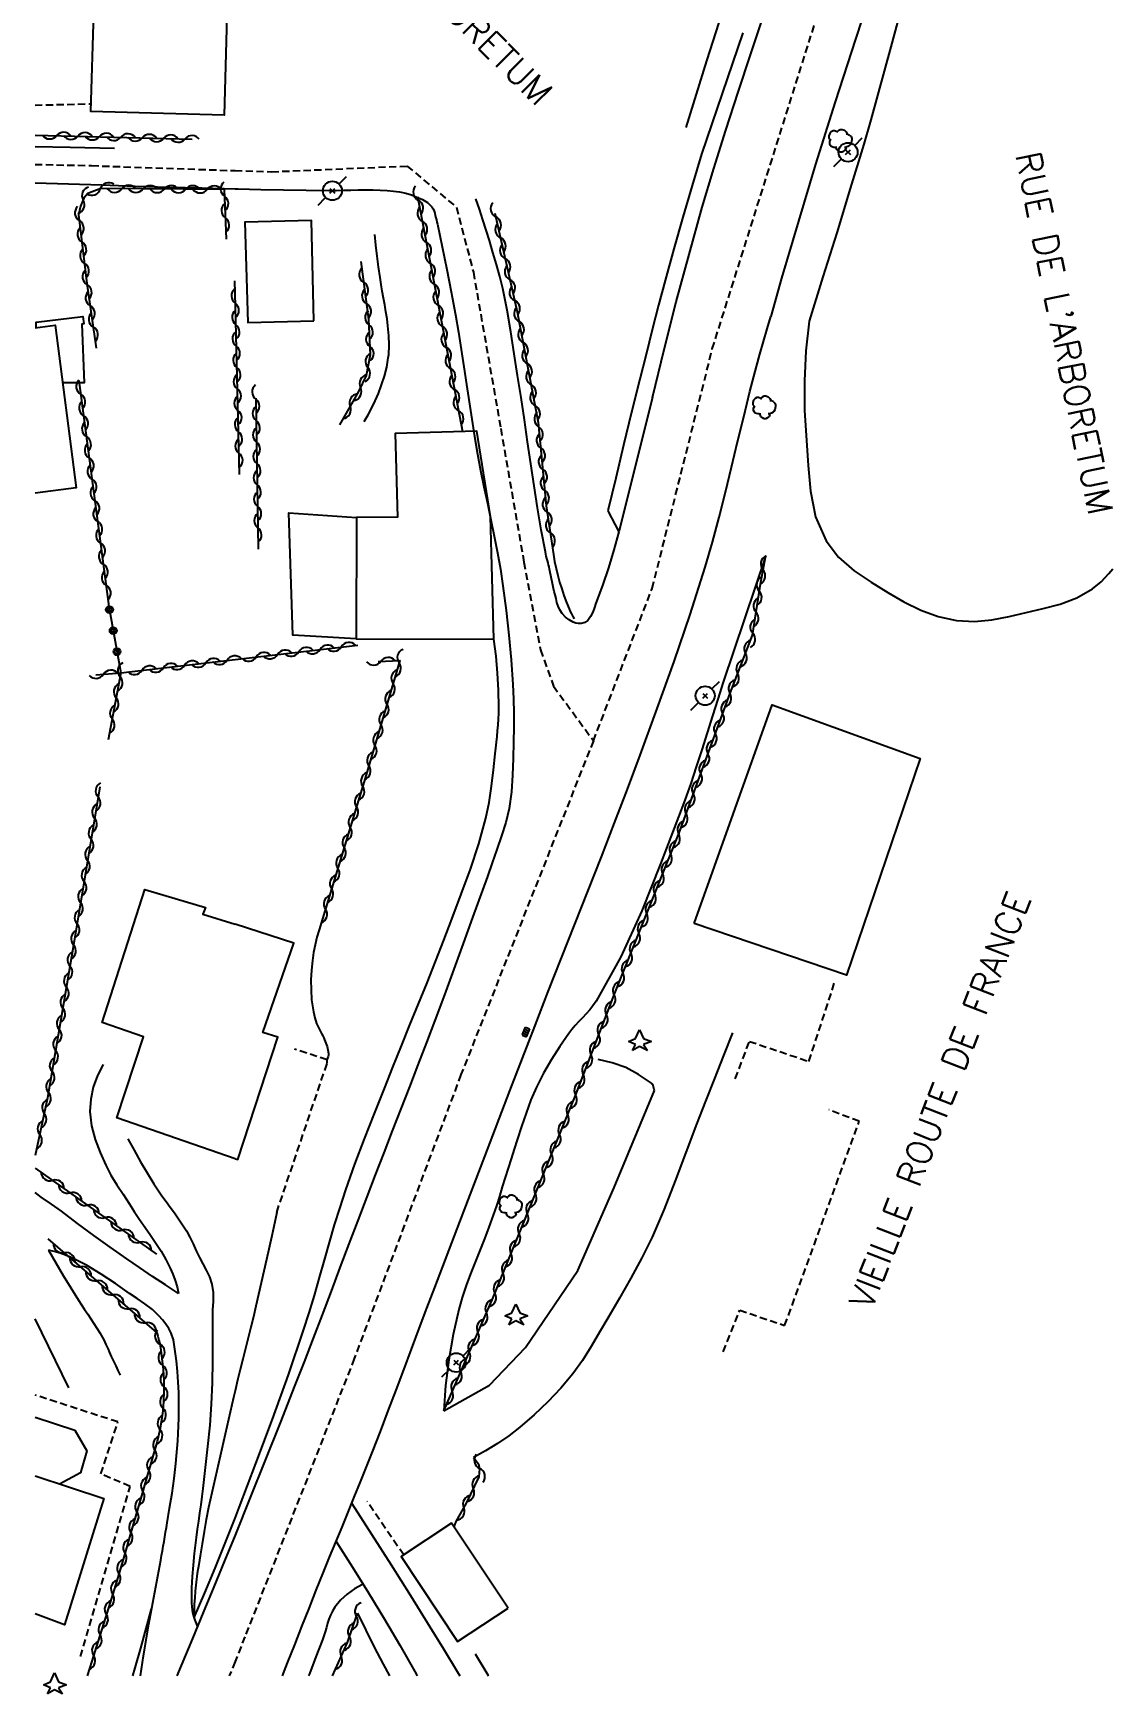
# Model space of a CAD drawing. Header units: millimetres. Extents: x 200000 to 201001, y 52999 to 54001.
# Drawn here: x 199999.9 to 200075.5, y 52998.7 to 53115.1 of the extents above; entities that cross this region are included whole.
import ezdxf
from ezdxf.enums import TextEntityAlignment as Align

# ---------------------------------------------------------------- set-up
doc = ezdxf.new("R2010")
doc.units = ezdxf.units.MM
doc.linetypes.add('DASHED', pattern=[0.75, 0.5, -0.25])
doc.layers.get('0').update_dxf_attribs({"linetype": 'CONTINUOUS'})
for name, color, linetype in [('W0001', 6, 'DASHED'), ('W0008', 7, 'CONTINUOUS'), ('W0014', 7, 'CONTINUOUS'), ('W0017', 7, 'CONTINUOUS'), ('W0101', 7, 'CONTINUOUS'), ('W0104', 1, 'CONTINUOUS'), ('W0105', 7, 'CONTINUOUS'), ('W0112', 1, 'DASHED'), ('W0201', 7, 'CONTINUOUS'), ('W0211', 2, 'CONTINUOUS'), ('W0214', 2, 'CONTINUOUS'), ('W0300', 7, 'CONTINUOUS'), ('W0303', 7, 'CONTINUOUS'), ('W0310', 3, 'CONTINUOUS'), ('W0323', 7, 'CONTINUOUS'), ('W0401', 7, 'CONTINUOUS'), ('W0473', 7, 'CONTINUOUS'), ('W0989', 7, 'CONTINUOUS')]:
    doc.layers.add(name, color=color, linetype=linetype)
doc.styles.get("Standard").update_dxf_attribs({"font": 'romans.shx', "width": 0.85})

# ---------------------------------------------------------------- blocks, each defined once
blk = doc.blocks.new('T303')
for p, q in [((-0.77, 0), (-0.28, 0.21)), ((-0.28, -0.21), (-0.77, 0)), ((-0.28, 0.21), (0, 0.83)), ((0, 0.83), (0.28, 0.21)), ((0.28, 0.21), (0.83, 0)), ((0.83, 0), (0.28, -0.21)), ((-0.49, -0.63), (-0.28, -0.21)), ((0, -0.35), (-0.49, -0.63)), ((0.56, -0.63), (0, -0.35)), ((0.28, -0.21), (0.56, -0.63))]:
    blk.add_line(p, q)
blk = doc.blocks.new('T300')
for p, q in [((-0.8, 0.51), (-0.86, 0.34)), ((-0.86, 0.34), (-0.86, 0.17)), ((-0.86, 0.17), (-0.74, 0.06)), ((-0.69, 0.63), (-0.8, 0.51)), ((-0.8, -0.06), (-0.74, 0.06)), ((-0.74, 0.06), (-0.69, 0.11)), ((-0.57, 0.69), (-0.69, 0.63)), ((-0.46, 0.69), (-0.57, 0.69)), ((-0.29, 0.63), (-0.46, 0.69)), ((-0.29, 0.63), (-0.17, 0.74)), ((-0.23, 0.57), (-0.29, 0.63)), ((-0.17, 0.74), (-0.06, 0.8)), ((-0.06, 0.8), (0.06, 0.8)), ((0.06, 0.8), (0.23, 0.74)), ((0.23, 0.74), (0.34, 0.63)), ((0.34, 0.63), (0.4, 0.51)), ((0.46, 0.46), (0.34, 0.46)), ((0.4, 0.51), (0.4, 0.46)), ((0.57, 0.4), (0.46, 0.46)), ((0.57, 0.4), (0.69, 0.29)), ((0.69, 0.29), (0.74, 0.17)), ((0.74, 0.06), (0.69, -0.17)), ((0.74, 0.17), (0.74, 0.06)), ((-0.8, -0.17), (-0.8, -0.06)), ((-0.8, -0.23), (-0.8, -0.17)), ((-0.74, -0.34), (-0.8, -0.23)), ((-0.69, -0.4), (-0.74, -0.34)), ((-0.51, -0.46), (-0.69, -0.4)), ((-0.4, -0.46), (-0.51, -0.46)), ((-0.4, -0.46), (-0.34, -0.46)), ((-0.34, -0.46), (-0.34, -0.4)), ((-0.34, -0.51), (-0.34, -0.46)), ((-0.29, -0.63), (-0.34, -0.51)), ((-0.17, -0.74), (-0.29, -0.63)), ((-0.06, -0.8), (-0.17, -0.74)), ((0.06, -0.8), (-0.06, -0.8)), ((0.17, -0.74), (0.06, -0.8)), ((0.23, -0.69), (0.17, -0.74)), ((0.29, -0.46), (0.23, -0.46)), ((0.29, -0.63), (0.23, -0.69)), ((0.46, -0.4), (0.29, -0.46)), ((0.34, -0.51), (0.29, -0.63)), ((0.34, -0.51), (0.34, -0.46)), ((0.57, -0.34), (0.46, -0.4)), ((0.63, -0.29), (0.57, -0.34)), ((0.69, -0.17), (0.63, -0.29))]:
    blk.add_line(p, q)
blk = doc.blocks.new('T473')
for p, q in [((-0.166667, 0.166667), (0.166667, -0.166667)), ((-0.166667, -0.166667), (0.166667, 0.166667)), ((0.500001, 0.500001), (1.000002, 1.000002)), ((-1.000002, -1.000002), (-0.500001, -0.500001))]:
    blk.add_line(p, q)
blk.add_ellipse((0, 0), major_axis=(0.471405, 0.471405), ratio=1, start_param=5.4977871438, end_param=11.780972451)
blk = doc.blocks.new('T401')
for p, q in [((-0.3, 0.3), (0, 0.3)), ((-0.3, -0.25), (-0.3, 0.3)), ((-0.3, 0.15), (0, 0.15)), ((-0.3, 0), (0, 0)), ((0, 0.3), (0, -0.25)), ((-0.3, -0.15), (0, -0.15)), ((-0.3, -0.25), (-0.3, -0.3)), ((-0.3, -0.3), (0, -0.3)), ((0, -0.3), (0, -0.25))]:
    blk.add_line(p, q)
blk = doc.blocks.new('t323o')
at = {"color": 0, "linetype": 'Continuous'}
for radius in [0.25, 0.15]:
    blk.add_circle((0, 0), radius, dxfattribs=at)
blk = doc.blocks.new('t310o')
at = {"color": 0, "linetype": 'Continuous'}
for centre, start, end in [((-0.5, 0.38), 216.8699, 323.1304), ((0.5, -0.37), 36.8699, 143.1303)]:
    blk.add_arc(centre, 0.625, start, end, dxfattribs=at)

msp = doc.modelspace()

# ---------------------------------------------------------------- linework, layer by layer
at = {"layer": 'W0001'}
for points in [[(200039.11, 53065.5), (200043.23, 53076.17), (200047.44, 53092.94), (200057.25, 53124.08), (200067.21, 53152.73), (200073.03, 53171)], [(200000, 53105.87), (200003.95, 53105.78), (200014, 53105.43)], [(200014, 53105.43), (200016.56, 53105.35), (200026.06, 53105.75), (200029.51, 53102.87), (200030.7, 53098.32), (200032.62, 53087.36), (200034.24, 53078), (200035.41, 53071.86), (200036.31, 53069.33), (200039.11, 53065.5)], [(200039.11, 53065.5), (200029.83, 53042.11), (200022.36, 53022.23), (200014.7, 53002.74), (200014, 53001)], [(200014, 53001), (200013.6, 53000)]]:
    msp.add_lwpolyline(points, dxfattribs=at)
at = {"layer": 'W0008'}
for points in [[(200058.9, 53119), (200057.47, 53114.63), (200056.06, 53110.26), (200054.68, 53105.88), (200053.87, 53103.22), (200053.08, 53100.56), (200052.3, 53097.89), (200051.55, 53095.22)], [(200005.56, 53106.99), (200002.45, 53107.05), (200000, 53107.1)], [(200000, 53104.57), (200002.33, 53104.5), (200004.66, 53104.43), (200007, 53104.35), (200009.33, 53104.28), (200011.67, 53104.22), (200014, 53104.16)], [(200014, 53104.16), (200014.05, 53104.16), (200014.11, 53104.16), (200014.16, 53104.16), (200014.21, 53104.15), (200015.8, 53104.12), (200017.39, 53104.09), (200018.98, 53104.07), (200020.57, 53104.05), (200021.09, 53104.05), (200021.6, 53104.06), (200022.11, 53104.07), (200022.62, 53104.08), (200023.14, 53104.09), (200023.65, 53104.09), (200024.16, 53104.07), (200024.67, 53104.04), (200025.1, 53103.99), (200025.53, 53103.94), (200025.96, 53103.85), (200026.37, 53103.73), (200026.75, 53103.58), (200027.13, 53103.41), (200027.49, 53103.19), (200027.8, 53102.9), (200027.89, 53102.76), (200027.95, 53102.6), (200027.99, 53102.44), (200028.03, 53102.28), (200028.08, 53102.13), (200028.12, 53101.98), (200028.15, 53101.83), (200028.18, 53101.68)], [(200040.9, 53080.14), (200040.54, 53078.87), (200040.16, 53077.61), (200039.75, 53076.36), (200039.29, 53075.13), (200039.18, 53074.82), (200039.06, 53074.51), (200038.91, 53074.2), (200038.71, 53073.92), (200038.66, 53073.87), (200038.59, 53073.82), (200038.52, 53073.78), (200038.44, 53073.75), (200038.26, 53073.72), (200038.07, 53073.71), (200037.88, 53073.74), (200037.69, 53073.8), (200037.41, 53073.96), (200037.15, 53074.16), (200036.93, 53074.4), (200036.75, 53074.67), (200036.63, 53074.92), (200036.55, 53075.18), (200036.49, 53075.45), (200036.43, 53075.72), (200036.37, 53075.94), (200036.32, 53076.17), (200036.27, 53076.39), (200036.22, 53076.62), (200036.18, 53076.84), (200036.13, 53077.07), (200036.09, 53077.29), (200036.04, 53077.52), (200036, 53077.67), (200035.96, 53077.82), (200035.93, 53077.97), (200035.89, 53078.12), (200035.85, 53078.27), (200035.81, 53078.42), (200035.78, 53078.57), (200035.75, 53078.73), (200035.46, 53080.26), (200035.2, 53081.8), (200034.95, 53083.35), (200034.73, 53084.89), (200034.5, 53086.44), (200034.28, 53087.98), (200034.05, 53089.53), (200033.8, 53091.07), (200033.56, 53092.6), (200033.32, 53094.13), (200033.06, 53095.66), (200032.76, 53097.18), (200032.55, 53098.02), (200032.32, 53098.86), (200032.07, 53099.7), (200031.82, 53100.53), (200031.6, 53101.26), (200031.36, 53101.99), (200031.12, 53102.72), (200030.87, 53103.45)], [(200028.18, 53101.68), (200028.52, 53100.1), (200028.84, 53098.51), (200029.15, 53096.93), (200029.44, 53095.34), (200029.65, 53094.12), (200029.85, 53092.9), (200030.04, 53091.68), (200030.22, 53090.46), (200030.41, 53089.24), (200030.6, 53088.02), (200030.79, 53086.8), (200031, 53085.58), (200031.21, 53084.43), (200031.44, 53083.28), (200031.68, 53082.13), (200031.92, 53080.98), (200032.16, 53079.82), (200032.38, 53078.67), (200032.59, 53077.51), (200032.77, 53076.35), (200033, 53074.63), (200033.19, 53072.9), (200033.35, 53071.17), (200033.46, 53069.44), (200033.51, 53068.43), (200033.53, 53067.43), (200033.53, 53066.42), (200033.51, 53065.42), (200033.48, 53064.25), (200033.45, 53063.08), (200033.37, 53061.91), (200033.2, 53060.75), (200032.97, 53059.78), (200032.67, 53058.83), (200032.34, 53057.89), (200032.02, 53056.95), (200031.69, 53055.99), (200031.34, 53055.03), (200030.99, 53054.07), (200030.64, 53053.11), (200029.99, 53051.3), (200029.33, 53049.5), (200028.67, 53047.7), (200027.99, 53045.9), (200027.41, 53044.35), (200026.82, 53042.8), (200026.22, 53041.26), (200025.62, 53039.72), (200025.02, 53038.17), (200024.42, 53036.63), (200023.83, 53035.09), (200023.23, 53033.54), (200022.6, 53031.9), (200021.98, 53030.25), (200021.35, 53028.6), (200020.73, 53026.94), (200020.1, 53025.29), (200019.47, 53023.65), (200018.84, 53022), (200018.19, 53020.35), (200017.16, 53017.73), (200016.11, 53015.1), (200015.06, 53012.48), (200014, 53009.86)], [(200017.32, 53000), (200017.68, 53000.91), (200018.19, 53002.18), (200018.69, 53003.45), (200019.19, 53004.72), (200019.69, 53005.99), (200020.2, 53007.26), (200020.63, 53008.32), (200021.06, 53009.37), (200021.5, 53010.42), (200021.93, 53011.47), (200022.36, 53012.52), (200022.79, 53013.58), (200023.21, 53014.63), (200023.63, 53015.69), (200024.19, 53017.12), (200024.74, 53018.56), (200025.29, 53020), (200025.83, 53021.44), (200026.37, 53022.88), (200026.91, 53024.32), (200027.45, 53025.76), (200027.99, 53027.2), (200029.75, 53031.79), (200031.5, 53036.38), (200033.26, 53040.97), (200035.02, 53045.56), (200035.94, 53047.93), (200036.87, 53050.29), (200037.81, 53052.65), (200038.74, 53055.01), (200039.67, 53057.37), (200040.59, 53059.74), (200041.5, 53062.11), (200042.38, 53064.49), (200043.58, 53067.76), (200044.77, 53071.04), (200045.9, 53074.34), (200046.95, 53077.66), (200047.45, 53079.4), (200047.92, 53081.15), (200048.36, 53082.91), (200048.79, 53084.67), (200049.21, 53086.43), (200049.64, 53088.19), (200050.07, 53089.95), (200050.54, 53091.7), (200050.78, 53092.58), (200051.03, 53093.46), (200051.28, 53094.34), (200051.55, 53095.22)], [(200014, 53009.86), (200013.26, 53008.05), (200012.52, 53006.24), (200011.77, 53004.43), (200011.02, 53002.62), (200010.22, 53000.72), (200009.92, 53000)]]:
    msp.add_lwpolyline(points, dxfattribs=at)
at = {"layer": 'W0014'}
for points in [[(200043.25, 53089.55), (200044.06, 53092.9), (200044.91, 53096.23), (200045.81, 53099.56), (200046.74, 53102.88), (200047.55, 53105.57), (200048.39, 53108.26), (200049.26, 53110.93), (200050.14, 53113.61), (200051.38, 53117.32)], [(200049.59, 53115.09), (200048.13, 53110.84), (200046.68, 53106.59)], [(200046.68, 53106.59), (200046.02, 53104.38), (200045.38, 53102.17), (200044.75, 53099.95), (200044.14, 53097.73), (200043.68, 53096.01), (200043.23, 53094.28), (200042.8, 53092.55), (200042.36, 53090.82), (200041.79, 53088.51), (200041.22, 53086.21), (200040.67, 53083.9), (200040.12, 53081.59)], [(200043.25, 53089.55), (200040.9, 53080.14)], [(200040.12, 53081.59), (200040.9, 53080.14)]]:
    msp.add_lwpolyline(points, dxfattribs=at)
at = {"layer": 'W0017'}
for points in [[(200023.04, 53087.87), (200023.33, 53088.33), (200023.59, 53088.81), (200023.83, 53089.3), (200024.05, 53089.81), (200024.27, 53090.42), (200024.47, 53091.04), (200024.63, 53091.67), (200024.74, 53092.32), (200024.77, 53092.54), (200024.78, 53092.76), (200024.79, 53092.98), (200024.79, 53093.2), (200024.79, 53093.43), (200024.78, 53093.65), (200024.77, 53093.87), (200024.75, 53094.09), (200024.71, 53094.57), (200024.65, 53095.06), (200024.57, 53095.54), (200024.49, 53096.02), (200024.4, 53096.5), (200024.32, 53096.98), (200024.24, 53097.46), (200024.17, 53097.94), (200024.06, 53098.69), (200023.97, 53099.44), (200023.87, 53100.2), (200023.79, 53100.95)], [(200048.85, 53045.04), (200048.22, 53043.44), (200047.6, 53041.84), (200046.97, 53040.24), (200046.34, 53038.65), (200045.59, 53036.66), (200044.85, 53034.67), (200044.07, 53032.68), (200043.22, 53030.73), (200042.5, 53029.28), (200041.73, 53027.85), (200040.93, 53026.45), (200040.11, 53025.05), (200039.54, 53024.06), (200038.96, 53023.07), (200038.35, 53022.09), (200037.67, 53021.16), (200036.82, 53020.15), (200035.92, 53019.19), (200034.96, 53018.28), (200033.96, 53017.42), (200033.19, 53016.82), (200032.39, 53016.27), (200031.56, 53015.76), (200030.7, 53015.29)], [(200004.77, 53042.82), (200004.36, 53042.05), (200004.07, 53041.24), (200003.89, 53040.39), (200003.84, 53039.53), (200003.94, 53038.53), (200004.21, 53037.57), (200004.56, 53036.65), (200004.95, 53035.76), (200005.31, 53035.06), (200005.72, 53034.39), (200006.16, 53033.74), (200006.58, 53033.08), (200006.94, 53032.52), (200007.32, 53031.96), (200007.7, 53031.41), (200008.08, 53030.86), (200008.46, 53030.31), (200008.82, 53029.74), (200009.16, 53029.15), (200009.46, 53028.55), (200009.65, 53028.13), (200009.81, 53027.69), (200009.94, 53027.24), (200010.04, 53026.78)], [(200043.38, 53040.99), (200043.37, 53041.08), (200043.35, 53041.17), (200043.33, 53041.26), (200043.29, 53041.35), (200043.26, 53041.41), (200043.22, 53041.47), (200043.17, 53041.52), (200043.12, 53041.57), (200042.28, 53042.13), (200041.38, 53042.6), (200040.43, 53042.94), (200039.45, 53043.17)], [(200028.62, 53018.55), (200031.83, 53020.37), (200034.35, 53022.99), (200038.03, 53028.4), (200040.57, 53034.21), (200043.38, 53040.99)], [(200006.5, 53037.62), (200006.93, 53036.81), (200007.37, 53036.01), (200007.84, 53035.23), (200008.32, 53034.45), (200008.59, 53034.03), (200008.87, 53033.62), (200009.17, 53033.22), (200009.46, 53032.82), (200009.76, 53032.42), (200010.05, 53032.02), (200010.32, 53031.6), (200010.59, 53031.18), (200010.84, 53030.72), (200011.07, 53030.26), (200011.29, 53029.78), (200011.51, 53029.31), (200011.74, 53028.86), (200011.99, 53028.41), (200012.21, 53027.94), (200012.37, 53027.44), (200012.46, 53026.84), (200012.46, 53026.23), (200012.43, 53025.63), (200012.42, 53025.04), (200012.42, 53023.53), (200012.42, 53022.03), (200012.4, 53020.53), (200012.34, 53019.03), (200012.23, 53017.55), (200012.08, 53016.07), (200011.92, 53014.6), (200011.75, 53013.12), (200011.68, 53012.55), (200011.6, 53011.98), (200011.52, 53011.41), (200011.44, 53010.84), (200011.36, 53010.27), (200011.28, 53009.7), (200011.21, 53009.13), (200011.15, 53008.56), (200011.08, 53007.76), (200011.01, 53006.96), (200010.96, 53006.16), (200010.95, 53005.35), (200010.96, 53005.1), (200010.98, 53004.85), (200011.01, 53004.6), (200011.05, 53004.35), (200011.11, 53004.11), (200011.19, 53003.89), (200011.27, 53003.66), (200011.37, 53003.44)], [(200010.04, 53026.78), (200009.13, 53027.38), (200008.21, 53027.98), (200007.31, 53028.59), (200006.41, 53029.21), (200005.25, 53030.02), (200004.1, 53030.85), (200002.97, 53031.69), (200001.84, 53032.55), (200001.15, 53033.04), (200000.43, 53033.52), (200000, 53033.86)], [(200007.39, 53000), (200007.58, 53001.39), (200007.97, 53003.63), (200008.39, 53005.87), (200008.8, 53008.11), (200008.86, 53008.43), (200008.91, 53008.76), (200008.97, 53009.08), (200009.03, 53009.41), (200009.09, 53009.73), (200009.14, 53010.06), (200009.2, 53010.38), (200009.25, 53010.71), (200009.42, 53011.75), (200009.59, 53012.79), (200009.74, 53013.83), (200009.86, 53014.88), (200009.91, 53015.41), (200009.95, 53015.93), (200009.99, 53016.46), (200010.02, 53016.98), (200010.04, 53017.51), (200010.06, 53018.04), (200010.07, 53018.57), (200010.07, 53019.09), (200010.06, 53019.84), (200010.02, 53020.58), (200009.97, 53021.32), (200009.89, 53022.06), (200009.83, 53022.55), (200009.77, 53023.04), (200009.68, 53023.53), (200009.52, 53024), (200009.36, 53024.33), (200009.16, 53024.64), (200008.93, 53024.93), (200008.69, 53025.2), (200008.21, 53025.65), (200007.69, 53026.05), (200007.14, 53026.43), (200006.6, 53026.79), (200005.62, 53027.47), (200004.62, 53028.14), (200003.59, 53028.77), (200002.52, 53029.31), (200002.13, 53029.47), (200001.74, 53029.61), (200001.33, 53029.72), (200000.93, 53029.81)], [(200000.93, 53029.81), (200001.44, 53028.93), (200001.97, 53028.05), (200002.5, 53027.18), (200003.04, 53026.31), (200003.25, 53025.98), (200003.46, 53025.65), (200003.68, 53025.33), (200003.89, 53025.01), (200004.11, 53024.69), (200004.32, 53024.36), (200004.52, 53024.03), (200004.72, 53023.69), (200004.8, 53023.53), (200004.88, 53023.36), (200004.96, 53023.2), (200005.04, 53023.03), (200005.11, 53022.87), (200005.18, 53022.7), (200005.26, 53022.53), (200005.33, 53022.37), (200005.49, 53022.04), (200005.64, 53021.71), (200005.8, 53021.38), (200005.95, 53021.05)], [(200002.35, 53020.17), (200000, 53025.01)], [(200022.18, 53012.08), (200023.57, 53009.93), (200024.94, 53007.78), (200026.3, 53005.62), (200027.65, 53003.44), (200028.61, 53001.88), (200029.56, 53000.31), (200029.75, 53000)], [(200021.08, 53009.41), (200022.23, 53007.62), (200023.36, 53005.81), (200024.47, 53003.98), (200025.55, 53002.15), (200026.6, 53000.3), (200026.76, 53000)]]:
    msp.add_lwpolyline(points, dxfattribs=at)
at = {"layer": 'W0101'}
for points in [[(200000, 53094.42), (200001.4, 53094.6), (200002.88, 53083.22), (200000, 53082.84)], [(200014, 53036.22), (200005.73, 53039.09), (200007.58, 53044.76), (200004.7, 53045.76), (200007.68, 53055.08), (200011.93, 53053.82), (200011.75, 53053.35), (200014, 53052.64)], [(200014, 53036.22), (200014.19, 53036.16), (200017.01, 53044.73), (200015.94, 53045.07), (200018.12, 53051.33), (200014, 53052.64)], [(200000, 53014.02), (200004.8, 53012.43), (200002.06, 53003.57), (200000, 53004.34)]]:
    msp.add_lwpolyline(points, dxfattribs=at)
for points in [[(200022.51, 53081.13), (200022.49, 53072.63), (200032.14, 53072.61), (200031.9, 53081.21), (200030.94, 53087.18), (200025.21, 53087.01), (200025.38, 53081.16)], [(200046.17, 53052.7), (200051.63, 53068.01), (200062, 53064.25), (200056.85, 53049.07)]]:
    msp.add_lwpolyline(points, close=True, dxfattribs=at)
at = {"layer": 'W0104'}
for points in [[(200004.1, 53116.48), (200013.42, 53116.22), (200013.23, 53109.31), (200003.91, 53109.57)], [(200019.53, 53094.91), (200019.35, 53101.93), (200014.7, 53101.81), (200014.89, 53094.79)], [(200033.13, 53004.75), (200029.17, 53010.7), (200025.64, 53008.35), (200029.59, 53002.4)]]:
    msp.add_lwpolyline(points, close=True, dxfattribs=at)
for points in [[(200022.49, 53072.63), (200018.06, 53072.9), (200017.77, 53081.46), (200022.51, 53081.13)], [(200000, 53018.12), (200002.78, 53017.2), (200003.61, 53015.75), (200003.17, 53014.21), (200001.75, 53013.44)]]:
    msp.add_lwpolyline(points, dxfattribs=at)
at = {"layer": 'W0105'}
msp.add_lwpolyline([(200000.06, 53094.43), (200000.08, 53094.81), (200003.35, 53095.22), (200003.41, 53094.69), (200003.26, 53094.68), (200003.43, 53090.57), (200001.93, 53090.56)], dxfattribs=at)
at = {"layer": 'W0112'}
for points in [[(200000, 53110.02), (200003.92, 53110.11)], [(200049.05, 53041.82), (200050.04, 53044.44), (200054.21, 53043.04), (200056.03, 53048.63)], [(200020.45, 53043.15), (200018.17, 53043.89)], [(200016.92, 53032.46), (200020.46, 53042.92), (200020.45, 53043.15)], [(200049.36, 53025.61), (200052.51, 53024.54), (200057.74, 53038.84), (200055.6, 53039.65)], [(200048.2, 53022.7), (200049.36, 53025.61)], [(200003.18, 53001.35), (200006.65, 53013.27), (200004.6, 53014.14), (200005.79, 53017.78), (200000, 53019.67)], [(200025.82, 53008.47), (200023.26, 53012.21)]]:
    msp.add_lwpolyline(points, dxfattribs=at)
at = {"layer": 'W0201'}
msp.add_lwpolyline([(200067.62, 53171), (200066.56, 53168.02), (200065.45, 53165.05), (200064.34, 53162.08), (200063.23, 53159.12), (200062.8, 53157.99), (200062.36, 53156.86), (200061.92, 53155.73), (200061.48, 53154.61), (200061.03, 53153.49), (200060.59, 53152.36), (200060.16, 53151.24), (200059.73, 53150.1), (200057.64, 53144.38), (200055.59, 53138.64), (200053.58, 53132.88), (200051.61, 53127.11), (200050.05, 53122.46), (200048.53, 53117.8), (200047.04, 53113.13), (200045.58, 53108.45)], dxfattribs=at)
at = {"layer": 'W0211'}
for points in [[(200060.42, 53115.82), (200059.95, 53114.11), (200059.48, 53112.4), (200059.02, 53110.69), (200058.55, 53108.98), (200058.05, 53107.28), (200057.11, 53104.18), (200056.16, 53101.08), (200055.19, 53097.98), (200054.22, 53094.89)], [(200054.22, 53094.89), (200054, 53092.8), (200053.9, 53090.71), (200053.91, 53088.62), (200054.03, 53086.53), (200054.16, 53084.78), (200054.31, 53082.99), (200054.68, 53081.19), (200055.42, 53079.51), (200056.29, 53078.35), (200057.38, 53077.4), (200058.56, 53076.61), (200059.75, 53075.88), (200060.87, 53075.23), (200062.04, 53074.65), (200063.26, 53074.19), (200064.55, 53073.91), (200065.8, 53073.84), (200067.03, 53073.97), (200068.24, 53074.2), (200069.43, 53074.48), (200070.62, 53074.75), (200071.82, 53075.06), (200072.99, 53075.5), (200074.08, 53076.13), (200074.69, 53076.63), (200075.23, 53077.2), (200075.5, 53077.54)], [(200036.31, 53078.55), (200036.39, 53078.06), (200036.49, 53077.57), (200036.61, 53077.08), (200036.74, 53076.6), (200036.89, 53076.13), (200037.05, 53075.66), (200037.23, 53075.19), (200037.42, 53074.74), (200037.49, 53074.56), (200037.58, 53074.38), (200037.67, 53074.21), (200037.76, 53074.04)], [(200019.89, 53052.26), (200019.74, 53051.73), (200019.61, 53051.2), (200019.5, 53050.66), (200019.42, 53050.11), (200019.36, 53049.43), (200019.32, 53048.74), (200019.33, 53048.05), (200019.37, 53047.36), (200019.42, 53046.94), (200019.5, 53046.52), (200019.6, 53046.1), (200019.72, 53045.69), (200019.78, 53045.54), (200019.85, 53045.4), (200019.92, 53045.26), (200020, 53045.12), (200020.07, 53044.98), (200020.15, 53044.83), (200020.22, 53044.69), (200020.28, 53044.54), (200020.36, 53044.31), (200020.45, 53044.08), (200020.51, 53043.84), (200020.54, 53043.6), (200020.54, 53043.48), (200020.52, 53043.37), (200020.49, 53043.26), (200020.45, 53043.15)], [(200016.92, 53032.46), (200016.57, 53030.81), (200016.21, 53029.17), (200015.84, 53027.53), (200015.46, 53025.89), (200015.29, 53025.15), (200015.11, 53024.41), (200014.92, 53023.67), (200014.74, 53022.93), (200014.55, 53022.19), (200014.36, 53021.45), (200014.18, 53020.71), (200014, 53019.97)], [(200014, 53019.97), (200013.89, 53019.49), (200012.14, 53011.79)], [(200012.14, 53011.79), (200011.98, 53010.95), (200011.83, 53010.1), (200011.69, 53009.25), (200011.55, 53008.4), (200011.46, 53007.79), (200011.36, 53007.17), (200011.28, 53006.55), (200011.21, 53005.92), (200011.18, 53005.47), (200011.15, 53005.02), (200011.14, 53004.57), (200011.14, 53004.11)], [(200022.59, 53004.39), (200023.17, 53003.19), (200023.76, 53002), (200024.38, 53000.81), (200024.82, 53000)], [(200030.82, 53001.53), (200031.71, 53000.08), (200031.76, 53000)]]:
    msp.add_lwpolyline(points, dxfattribs=at)
at = {"layer": 'W0214'}
for points in [[(200051.2, 53078.48), (200050.45, 53076.26), (200049.7, 53074.04), (200048.95, 53071.82), (200048.21, 53069.61), (200047.82, 53068.42), (200047.45, 53067.24), (200047.08, 53066.05), (200046.7, 53064.87), (200046.32, 53063.68), (200045.93, 53062.5), (200045.52, 53061.33), (200045.08, 53060.17), (200043.81, 53056.88), (200042.5, 53053.58), (200041.04, 53050.35), (200039.3, 53047.25), (200039.08, 53046.94), (200038.85, 53046.65), (200038.61, 53046.37), (200038.35, 53046.1), (200038.1, 53045.83), (200037.84, 53045.56), (200037.6, 53045.28), (200037.38, 53044.98), (200036.75, 53044.08), (200036.17, 53043.16), (200035.62, 53042.22), (200035.12, 53041.24), (200034.73, 53040.34), (200034.39, 53039.41), (200034.08, 53038.48), (200033.77, 53037.54), (200033.55, 53036.88), (200033.34, 53036.22), (200033.13, 53035.56), (200032.93, 53034.9), (200032.72, 53034.24), (200032.52, 53033.57), (200032.31, 53032.91), (200032.09, 53032.26), (200031.79, 53031.43), (200031.47, 53030.61), (200031.15, 53029.8), (200030.82, 53028.98), (200030.49, 53028.16), (200030.19, 53027.34), (200029.91, 53026.5), (200029.68, 53025.65), (200029.28, 53023.9), (200028.97, 53022.13), (200028.75, 53020.34), (200028.62, 53018.55)], [(200014, 53011.04), (200014.07, 53011.23), (200014.15, 53011.42), (200014.22, 53011.61), (200014.29, 53011.79), (200015.47, 53014.88), (200016.62, 53017.97), (200017.74, 53021.08), (200018.81, 53024.21), (200019.2, 53025.43), (200019.57, 53026.65), (200019.92, 53027.89), (200020.27, 53029.12), (200020.62, 53030.35), (200020.98, 53031.58), (200021.36, 53032.81), (200021.76, 53034.03), (200022.4, 53035.83), (200023.08, 53037.61), (200023.78, 53039.38), (200024.48, 53041.15), (200025.06, 53042.64), (200025.66, 53044.12), (200026.26, 53045.59), (200026.86, 53047.07), (200027.46, 53048.55), (200028.05, 53050.03), (200028.63, 53051.52), (200029.19, 53053.01), (200029.84, 53054.75), (200030.49, 53056.5), (200031.08, 53058.27), (200031.58, 53060.07), (200031.81, 53061.18), (200031.97, 53062.31), (200032.1, 53063.45), (200032.23, 53064.58), (200032.27, 53064.98), (200032.32, 53065.39), (200032.36, 53065.8), (200032.4, 53066.2), (200032.43, 53066.61), (200032.46, 53067.02), (200032.48, 53067.43), (200032.48, 53067.84), (200032.46, 53069.04), (200032.4, 53070.23), (200032.3, 53071.42), (200032.14, 53072.61)], [(200011.14, 53004.09), (200011.88, 53005.82), (200012.6, 53007.55), (200013.31, 53009.3), (200014, 53011.04)], [(200022.94, 53006.39), (200022.38, 53006.09), (200021.86, 53005.72), (200021.39, 53005.29), (200020.99, 53004.8), (200020.82, 53004.53), (200020.69, 53004.26), (200020.58, 53003.97), (200020.48, 53003.68), (200020.4, 53003.39), (200020.32, 53003.09), (200020.23, 53002.8), (200020.13, 53002.52), (200019.67, 53001.33), (200019.21, 53000.15), (200019.15, 53000)], [(200008.12, 53004.69), (200007.76, 53003.31), (200007.38, 53001.93), (200006.98, 53000.56), (200006.81, 53000)]]:
    msp.add_lwpolyline(points, dxfattribs=at)
at = {"layer": 'W0310'}
for points in [[(200000, 53107.92), (200011, 53107.64)], [(200013.24, 53104.12), (200004.61, 53104.17), (200003.69, 53103.84), (200003.41, 53103.49), (200003.18, 53102.93), (200003.04, 53102.34), (200003.62, 53097.52), (200004.28, 53093)], [(200013.24, 53104.12), (200013.39, 53100.63)], [(200026.79, 53103.61), (200029.93, 53087.15)], [(200032.21, 53102.44), (200033.77, 53095.53), (200035.24, 53087.78), (200035.81, 53081.96), (200036.31, 53078.55)], [(200022.81, 53099.06), (200023.36, 53095), (200023.47, 53092.52), (200023.2, 53091.07), (200022.65, 53089.96), (200022.26, 53089.27), (200021.32, 53087.63)], [(200014, 53096.84), (200013.98, 53097.7)], [(200014.32, 53084.14), (200014, 53096.84)], [(200003.06, 53090.72), (200005.17, 53074.89)], [(200015.45, 53089.5), (200015.63, 53078.92)], [(200040.62, 53047.81), (200045.13, 53059.05), (200048.69, 53068.84), (200050.26, 53072.89), (200050.83, 53076.61), (200051.2, 53078.48)], [(200014, 53071.19), (200022.6, 53072.2)], [(200006, 53070.25), (200014, 53071.19)], [(200024.03, 53071.05), (200025.54, 53071.11), (200023.19, 53063.11), (200019.89, 53052.26)], [(200004.25, 53070.11), (200006, 53070.25), (200005.12, 53065.55)], [(200004.52, 53062.27), (200002.72, 53051.46), (200000.87, 53040.49), (200000, 53036.44)], [(200028.62, 53018.55), (200032.09, 53026.51), (200035.13, 53033.95), (200037.85, 53040.64), (200040.62, 53047.81)], [(200000, 53035.56), (200008.5, 53029.53)], [(200008.52, 53024.04), (200000.91, 53030.62)], [(200008.52, 53024.04), (200008.6, 53023.78), (200008.67, 53023.52), (200008.73, 53023.26), (200008.78, 53022.99), (200008.88, 53022.22), (200008.96, 53021.46), (200009.01, 53020.69), (200009.02, 53019.92), (200008.99, 53019.24), (200008.94, 53018.57), (200008.85, 53017.9), (200008.74, 53017.24), (200008.55, 53016.42), (200008.32, 53015.61), (200008.08, 53014.81), (200007.84, 53014), (200007.3, 53012.11), (200006.75, 53010.21), (200006.2, 53008.32), (200005.64, 53006.43), (200005.22, 53005.07), (200004.81, 53003.72), (200004.39, 53002.37), (200003.96, 53001.02), (200003.64, 53000)], [(200030.7, 53015.29), (200031.05, 53014.85), (200031.13, 53014.5), (200031.08, 53013.93), (200030.19, 53012.09), (200029.48, 53010.82), (200029.34, 53010.44)], [(200020.83, 53000), (200021.87, 53002.34), (200022.59, 53004.39)]]:
    msp.add_lwpolyline(points, dxfattribs=at)
at = {"layer": 'W0323'}
msp.add_lwpolyline([(200005.17, 53074.89), (200006, 53070.25)], dxfattribs=at)

# ---------------------------------------------------------------- block references
at = {"layer": 'W0300'}
for p in [(200056.47, 53107.52), (200051.13, 53088.85), (200033.36, 53032.88)]:
    msp.add_blockref('T300', p, dxfattribs=at)
at = {"layer": 'W0303'}
for p in [(200042.34, 53044.42), (200033.68, 53025.21), (200001.36, 52999.37)]:
    msp.add_blockref('T303', p, dxfattribs=at)
at = {"layer": 'W0310'}
for p, rotation in [((200001.5, 53107.88), 358.5176304468669), ((200003, 53107.85), 358.5176304468669), ((200004.5, 53107.81), 358.5176304468669), ((200006, 53107.77), 358.5176304468669), ((200007.5, 53107.73), 358.5176304468669), ((200009, 53107.69), 358.5176304468669), ((200010.5, 53107.65), 358.5176304468669), ((200003.36, 53103.36), 247.6509139591874), ((200004.56, 53104.15), 200.0587344865419), ((200006.05, 53104.16), 179.6416571979657), ((200007.55, 53104.15), 179.6416571979657), ((200009.05, 53104.14), 179.6416571979657), ((200010.55, 53104.13), 179.6416571979657), ((200012.05, 53104.12), 179.6416571979657), ((200013.26, 53103.63), 272.4296708274138), ((200026.83, 53103.36), 280.813877513592), ((200013.32, 53102.13), 272.4296708274138), ((200032.27, 53102.19), 282.6813692967521), ((200003.09, 53101.92), 276.9009255091377), ((200027.12, 53101.88), 280.813877513592), ((200003.27, 53100.43), 276.9009255091377), ((200027.4, 53100.41), 280.813877513592), ((200032.6, 53100.72), 282.6813692967521), ((200003.45, 53098.94), 276.9009255091377), ((200027.68, 53098.94), 280.813877513592), ((200032.93, 53099.26), 282.6813692967521), ((200003.63, 53097.45), 278.2578361071276), ((200023.01, 53097.6), 277.7406101461183), ((200027.96, 53097.46), 280.813877513592), ((200033.26, 53097.79), 282.6813692967521), ((200033.59, 53096.33), 282.6813692967521), ((200003.85, 53095.97), 278.2578361071276), ((200014.02, 53096.14), 91.45310244000966), ((200023.21, 53096.11), 277.7406101461183), ((200028.24, 53095.99), 280.813877513592), ((200004.07, 53094.48), 278.2578361071276), ((200014.06, 53094.64), 91.45310244000966), ((200023.38, 53094.62), 272.4243814450795), ((200028.52, 53094.52), 280.813877513592), ((200033.9, 53094.86), 280.765604745855), ((200014.09, 53093.14), 91.45310244000966), ((200023.44, 53093.12), 272.4243814450795), ((200028.8, 53093.04), 280.813877513592), ((200034.18, 53093.39), 280.765604745855), ((200014.13, 53091.64), 91.45310244000966), ((200023.3, 53091.64), 259.2102285365653), ((200034.46, 53091.92), 280.765604745855), ((200029.09, 53091.57), 280.813877513592), ((200034.74, 53090.44), 280.765604745855), ((200003.19, 53089.76), 277.5763827109373), ((200014.17, 53090.14), 91.45310244000966), ((200015.45, 53089.42), 270.9691868747948), ((200022.79, 53090.24), 244.1361580531829), ((200029.37, 53090.1), 280.813877513592), ((200003.39, 53088.27), 277.5763827109373), ((200014.21, 53088.64), 91.45310244000966), ((200022.07, 53088.93), 240.1536371743074), ((200029.65, 53088.62), 280.813877513592), ((200035.02, 53088.97), 280.765604745855), ((200014.25, 53087.14), 91.45310244000966), ((200015.48, 53087.92), 270.9691868747948), ((200035.27, 53087.49), 275.5310045493207), ((200003.59, 53086.79), 277.5763827109373), ((200015.5, 53086.42), 270.9691868747948), ((200035.42, 53086), 275.5310045493207), ((200003.78, 53085.3), 277.5763827109373), ((200014.28, 53085.64), 91.45310244000966), ((200015.53, 53084.92), 270.9691868747948), ((200003.98, 53083.81), 277.5763827109373), ((200035.56, 53084.51), 275.5310045493207), ((200004.18, 53082.32), 277.5763827109373), ((200015.55, 53083.42), 270.9691868747948), ((200035.7, 53083.01), 275.5310045493207), ((200015.58, 53081.92), 270.9691868747948), ((200035.87, 53081.52), 278.34169844414), ((200004.38, 53080.84), 277.5763827109373), ((200015.6, 53080.42), 270.9691868747948), ((200036.09, 53080.04), 278.34169844414), ((200004.58, 53079.35), 277.5763827109373), ((200004.77, 53077.86), 277.5763827109373), ((200051, 53077.46), 78.77871487081157), ((200004.97, 53076.38), 277.5763827109373), ((200050.73, 53075.98), 81.29777620995276), ((200050.51, 53074.5), 81.29777620995276), ((200050.28, 53073.02), 81.29777620995276), ((200015.49, 53071.37), 6.696418967887904), ((200016.98, 53071.54), 6.696418967887904), ((200018.47, 53071.72), 6.696418967887904), ((200019.96, 53071.89), 6.696418967887904), ((200021.45, 53072.07), 6.696418967887904), ((200025.49, 53070.94), 253.6310023162231), ((200049.77, 53071.61), 68.84588979280404), ((200005.95, 53069.97), 259.4122636015651), ((200007.49, 53070.43), 6.696418967864869), ((200008.98, 53070.6), 6.696418967864869), ((200010.47, 53070.78), 6.696418967864869), ((200011.96, 53070.95), 6.696418967864869), ((200013.45, 53071.13), 6.696418967864869), ((200024.22, 53071.06), 2.425373513424151), ((200025.07, 53069.5), 253.6310023162231), ((200049.22, 53070.21), 68.84588979280404), ((200004.79, 53070.15), 4.683855212908648), ((200005.67, 53068.5), 259.4122636015651), ((200048.68, 53068.81), 70.00890872377039), ((200024.64, 53068.06), 253.6310023162231), ((200048.17, 53067.4), 70.00890872377039), ((200005.4, 53067.02), 259.4122636015651), ((200024.22, 53066.62), 253.6310023162231), ((200047.66, 53065.99), 70.00890872377039), ((200023.8, 53065.18), 253.6310023162231), ((200023.37, 53063.74), 253.6310023162231), ((200047.14, 53064.58), 70.00890872377039), ((200046.63, 53063.18), 70.00890872377039), ((200004.4, 53061.56), 260.5770935769797), ((200022.94, 53062.31), 253.1075952836092), ((200046.12, 53061.77), 70.00890872377039), ((200022.51, 53060.87), 253.1075952836092), ((200045.61, 53060.36), 70.00890872377039), ((200004.15, 53060.08), 260.5770935769797), ((200022.07, 53059.44), 253.1075952836092), ((200003.91, 53058.6), 260.5770935769797), ((200021.64, 53058), 253.1075952836092), ((200045.09, 53058.95), 68.11950008456628), ((200003.66, 53057.12), 260.5770935769797), ((200044.53, 53057.56), 68.11950008456628), ((200003.42, 53055.64), 260.5770935769797), ((200021.2, 53056.57), 253.1075952836092), ((200043.97, 53056.16), 68.11950008456628), ((200020.76, 53055.13), 253.1075952836092), ((200043.41, 53054.77), 68.11950008456628), ((200003.17, 53054.16), 260.5770935769797), ((200020.33, 53053.7), 253.1075952836092), ((200042.85, 53053.38), 68.11950008456628), ((200002.93, 53052.68), 260.5770935769797), ((200002.68, 53051.2), 260.4335422453835), ((200042.3, 53051.99), 68.11950008456628), ((200002.43, 53049.72), 260.4335422453835), ((200041.74, 53050.6), 68.11950008456628), ((200041.18, 53049.2), 68.11950008456628), ((200002.18, 53048.24), 260.4335422453835), ((200040.57, 53047.69), 68.89455167273583), ((200001.93, 53046.76), 260.4335422453835), ((200040.03, 53046.29), 68.89455167273583), ((200001.68, 53045.28), 260.4335422453835), ((200039.49, 53044.89), 68.89455167273583), ((200001.43, 53043.8), 260.4335422453835), ((200038.95, 53043.49), 68.89455167273583), ((200001.18, 53042.32), 260.4335422453835), ((200038.41, 53042.09), 68.89455167273583), ((200000.93, 53040.85), 260.4335422453835), ((200037.87, 53040.69), 68.89455167273583), ((200000.63, 53039.38), 257.798607628606), ((200037.31, 53039.3), 67.86575326019465), ((200000.32, 53037.91), 257.798607628606), ((200036.74, 53037.91), 67.86575326019465), ((200036.18, 53036.52), 67.86575326019465), ((200035.61, 53035.13), 67.86575326019465), ((200001.22, 53034.7), 324.6409420164748), ((200002.45, 53033.83), 324.6409420164748), ((200035.05, 53033.75), 67.79719543442644), ((200003.67, 53032.96), 324.6409420164748), ((200034.48, 53032.36), 67.79719543442644), ((200004.89, 53032.09), 324.6409420164748), ((200006.12, 53031.22), 324.6409420164748), ((200007.34, 53030.36), 324.6409420164748), ((200033.91, 53030.97), 67.79719543442644), ((200002.04, 53029.64), 139.1621973480619), ((200033.34, 53029.58), 67.79719543442644), ((200003.18, 53028.66), 139.1621973480619), ((200032.78, 53028.19), 67.79719543442644), ((200004.31, 53027.68), 139.1621973480619), ((200005.45, 53026.7), 139.1621973480619), ((200032.21, 53026.8), 67.79719543442644), ((200006.58, 53025.72), 139.1621973480619), ((200031.62, 53025.42), 66.40726412343088), ((200007.72, 53024.74), 139.1621973480619), ((200008.73, 53023.23), 280.2209697861041), ((200031.02, 53024.05), 66.40726412343088), ((200030.42, 53022.67), 66.40726412343088), ((200008.93, 53021.74), 275.8761170664387), ((200029.82, 53021.3), 66.40726412343088), ((200009.02, 53020.24), 270.6717293580825), ((200029.22, 53019.93), 66.40726412343088), ((200008.95, 53018.74), 265.1224879658148), ((200008.74, 53017.26), 260.3281386090607), ((200008.38, 53015.81), 254.2016696165001), ((200007.95, 53014.37), 253.4746896151805), ((200031.13, 53014.53), 283.7294416922895), ((200007.53, 53012.93), 254.0776903512277), ((200030.69, 53013.12), 244.1382374039684), ((200007.12, 53011.49), 253.937056839527), ((200030.02, 53011.78), 240.7002489893823), ((200006.7, 53010.04), 253.7168468873673), ((200006.28, 53008.6), 253.7168468873673), ((200005.85, 53007.17), 253.4170629721576), ((200005.42, 53005.73), 253.1261559404866), ((200004.98, 53004.3), 252.8983075453946), ((200022.51, 53004.17), 70.8080288842606), ((200004.54, 53002.86), 252.7216929311404), ((200022.02, 53002.75), 70.8080288842606), ((200004.09, 53001.43), 252.5963129180723), ((200021.44, 53001.37), 65.90861463927538)]:
    msp.add_blockref('t310o', p, dxfattribs=dict(at, rotation=rotation))
at = {"layer": 'W0323', "rotation": 280.1460484434137}
for p in [(200005.21, 53074.68), (200005.47, 53073.21), (200005.73, 53071.73)]:
    msp.add_blockref('t323o', p, dxfattribs=at)
at = {"layer": 'W0401', "rotation": 338.9192785324633}
msp.add_blockref('T401', (200034.52, 53045.04), dxfattribs=at)
at = {"layer": 'W0473'}
for p in [(200056.95, 53106.72), (200020.82, 53104.02), (200046.94, 53068.65), (200029.5, 53021.94)]:
    msp.add_blockref('T473', p, dxfattribs=at)

# ---------------------------------------------------------------- texts
at = {"layer": 'W0989'}
for s, rotation, p in [("RUE DE L'ARBORETUM", 314.9021, (200026.65, 53119.62)), ("RUE DE L'ARBORETUM", 281.4606, (200072.11, 53094.05)), ('VIEILLE ROUTE DE FRANCE', 68.8464, (200063.38, 53040.33))]:
    msp.add_text(s, height=1.75, rotation=rotation, dxfattribs=at).set_placement(p, align=Align.MIDDLE_CENTER)

doc.saveas('drawing.dxf')
